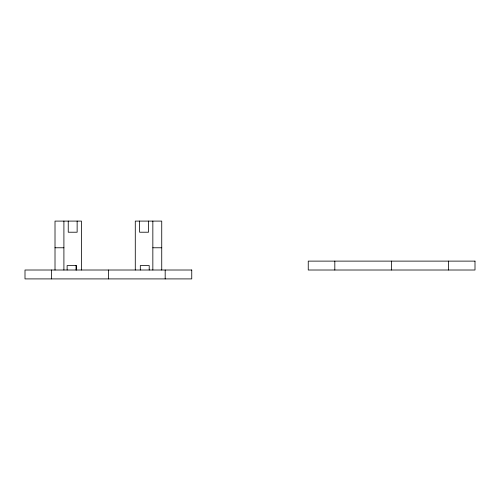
<?xml version="1.0" encoding="UTF-8"?>
<svg xmlns="http://www.w3.org/2000/svg" width="500" height="500" viewBox="0 0 500 500"><rect width="100%" height="100%" fill="white"/><g stroke="black" fill="none" stroke-linecap="round" stroke-linejoin="round"><path stroke-width="0.75" d="M55.012 247.775L63.906 247.775M152.844 247.775L161.737 247.775M448.431 261.119L448.431 270.012M391.625 261.119L391.625 270.012M334.819 261.119L334.819 270.012M165.181 270.012L165.181 278.906M161.737 270.012L161.737 221.094L135.281 221.094L135.281 270.012M152.844 221.094L152.844 270.012M149.206 270.012L149.206 265.562L140.312 265.562L140.312 270.012M148.506 221.094L148.506 232.213L139.613 232.213L139.613 221.094M108.375 270.012L108.375 278.906M81.475 270.012L81.475 221.094L55.012 221.094L55.012 270.012M77.138 221.094L77.138 232.213L68.244 232.213L68.244 221.094M76.444 270.012L76.444 265.562L67.125 265.562L67.125 270.012M76.019 265.562L76.019 270.012M63.906 221.094L63.906 270.012M51.569 270.012L51.569 278.906M475 261.119L308.25 261.119L308.25 270.012L475 270.012L475 261.119M191.75 270.012L25 270.012L25 278.906L191.75 278.906L191.75 270.012"/></g></svg>
